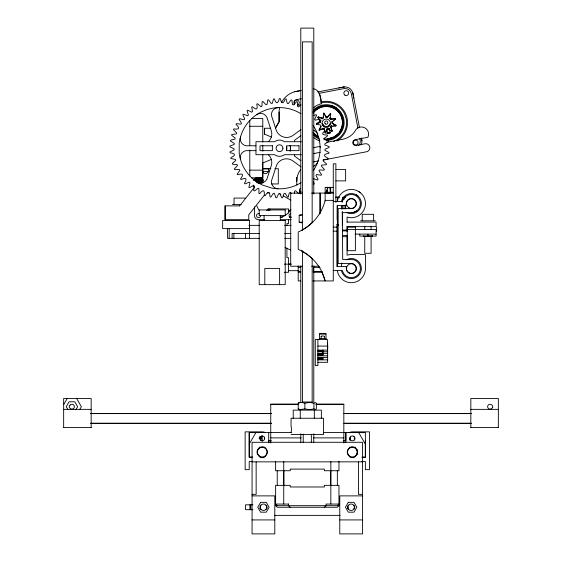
<?xml version="1.0" encoding="UTF-8"?>
<svg xmlns="http://www.w3.org/2000/svg" width="562" height="562" viewBox="0 0 562 562"><rect width="100%" height="100%" fill="white"/><g stroke="black" fill="none" stroke-linecap="round" stroke-linejoin="round"><path stroke-width="0.84" d="M264.266 195.26L248.776 214.803L248.776 219.679L225.102 219.679L225.102 205.875L239.721 205.875M227.554 228.825L227.554 238.358L259.714 238.358M229.177 238.358L229.177 228.825M232.106 238.358L232.106 233.483L259.511 233.483M233.89 238.358L233.89 233.483M245.552 238.358L245.552 233.483M291.629 432.557L249.219 432.621L249.219 457.468L252.563 457.468M249.465 238.358L249.465 225.362M262.784 183.128L262.784 171.993C264.85 175.857 270.238 172.204 268.362 168.67M270.849 168.67L262.784 168.67L262.784 162.987L271.474 159.383M271.488 137.044L264.407 134.107L264.407 128.262L270.743 128.262M288.58 213.012L288.587 208.952L268.25 208.945L268.25 210.56L269.879 208.945L269.879 210.617M268.713 442.364L268.713 432.621M279.672 107.461A21.546 21.546 0 0 0 279.096 111.993L279.096 121.764L275.394 128.262M286.929 248.053L286.929 257.677L288.552 257.677L288.538 272.296L284.288 272.289M286.95 225.313L286.95 223.564L288.573 223.571L288.58 219.51M296.729 177.62L296.771 183.865A12.006 12.006 0 0 0 296.912 184.912M337.179 266.585L337.179 225.362M345.862 442.364L345.862 432.621L345.869 440.741L343.234 440.741M349.964 440.095L350.252 437.166L349.964 440.095L349.964 438.81M354.762 440.095L354.65 437.552L353.582 436.274M357.235 454.546L357.235 452.923M357.235 451.3L357.235 449.67M328.763 129.295L328.531 128.276L328.763 129.295L331.742 131.508L332.135 130.77L330.639 126.801L331.538 125.53L332.072 126.267L335.774 126.043L335.9 125.129L332.205 123.05L332.072 121.49L332.198 123.507L335.9 125.586M316.392 124.321L316.35 123.387L320.361 121.996L320.769 120.486L320.2 120.254L320.762 120.949L320.354 122.453L316.35 123.851L316.392 124.321L320.579 125.01L321.232 126.429L319.061 130.068L319.399 130.405L323.045 128.248L324.464 128.909L325.138 133.096L325.616 133.138L327.105 129.344L325.616 132.674M320.2 120.711L318.001 117.725L318.275 116.882L321.829 117.936L322.237 118.842L323.515 117.95L323.241 116.952L323.522 117.493L322.244 118.385M318.001 117.725L318.275 116.882M319.061 130.068L320.719 126.295L320.719 126.752M319.399 130.405L319.399 129.948M319.75 122.375L319.757 121.912M320.354 122.453L320.361 121.996M320.762 120.949L320.769 120.486M322.237 118.842L321.829 117.936M322.721 128.761L322.721 128.298M323.473 113.25L325.974 116.678L323.937 113.131L323.473 113.25L323.234 117.409M323.93 113.587L323.937 113.131M324.274 129.492L324.464 128.445L324.464 128.909M327.695 116.376L327.555 117.43L326.002 117.289L326.002 116.833L327.562 116.966L330.252 113.693L330.681 114.353L330.252 113.693M327.555 117.43L327.562 116.966M329.88 118.519L330.259 117.577L329.88 118.519L330.983 119.622L335.156 118.842L335.352 119.27L332.065 121.954M332.128 131.234L330.639 126.801M330.983 119.622L329.887 118.055M331.081 127.679L331.088 127.216M331.468 119.256L331.475 118.793L335.156 118.378L335.352 119.27M330.632 127.265L331.538 125.53M331.742 131.508L328.763 128.831M332.198 123.507L332.205 123.05M332.662 121.821L332.669 121.364M332.809 123.535L332.816 123.078M335.156 118.842L335.156 118.378M335.774 126.043L335.9 125.129M294.376 193.37L294.621 191.108L295.605 190.75L298.331 193.384M330.252 118.034L330.681 113.889M258.682 183.142L259.546 177.515L256.609 177.775A5.704 5.704 0 0 0 255.703 178.196L253.617 180.283A5.704 5.704 0 0 1 254.895 178.765L257.642 182.65M327.421 187.75L327.112 193.447M330.33 193.447L330.02 187.75M259.925 437.552L259.813 438.81L260.108 437.166L261.379 436.098L260.649 436.519M341.408 266.802L341.724 263.03M301.035 182.65A40.605 40.605 0 0 1 278.808 188.811L278.099 188.79A40.605 40.605 0 0 1 271.769 188.073L262.356 185.01A40.605 40.605 0 0 1 256.806 181.877L256.223 181.477A40.605 40.605 0 0 1 240.684 160.086L240.48 159.404A40.605 40.605 0 0 1 239.208 153.159L239.208 143.261A40.605 40.605 0 0 1 240.48 137.016L240.684 136.341A40.605 40.605 0 0 1 256.223 114.95L256.806 114.55A40.605 40.605 0 0 1 261.716 111.712L266.964 109.59L272.465 108.22A40.605 40.605 0 0 1 278.099 107.63L278.808 107.609A40.605 40.605 0 0 1 301.035 113.777M258.801 183.17L260.508 177.775L259.546 177.515M313.252 170.686L315.029 167.898A40.605 40.605 0 0 0 317.671 162.102L317.909 161.427A40.605 40.605 0 0 0 317.909 134.992L317.671 134.325A40.605 40.605 0 0 0 315.366 129.148L313.21 125.628M258.913 183.226L261.407 178.196L260.508 177.775A5.704 5.704 0 0 1 262.925 179.468L259.103 183.388M275.499 128.073L279.096 121.764L279.096 111.993M63.654 404.696L67.215 398.521M75.996 409.508L77.619 406.698L74.781 401.774L69.091 401.774L66.253 406.698L67.876 409.508M79.734 409.536L81.371 406.698L76.65 398.521M249.219 444.121L255.865 432.621M318.233 123.064L320.249 119.854L319.771 119.179L315.31 120.163L314.65 119.334L316.61 115.238L316.055 114.627L313.182 115.624M259.475 182.65L262.222 178.765L261.407 178.196M239.672 205.875L254.509 187.111M327.688 116.833L330.245 114.149M266.683 210.56L268.25 208.945M312.648 222.25L306.557 227.329L301.464 230.399M337.341 505.681L338.956 504.058L325.967 504.058L326.143 505.681L324.344 507.254M259.904 506.207L260.944 505.168M265.924 509.341L266.964 508.294L266.964 506.207L265.924 505.168M348.658 505.168L347.611 506.207L347.611 508.294L348.658 509.341M353.631 509.341L354.678 508.294L354.678 506.207L353.631 505.168M325.222 130.749C320.523 133.981 322.686 135.119 327.358 135.013L327.569 135.814L323.965 138.582L324.176 139.629L328.58 140.767L328.7 141.582L324.787 143.907L324.878 144.975L329.121 146.619L329.135 147.448L324.984 149.274L324.941 150.335L328.96 152.499L328.882 153.321C323.185 154.15 322.974 155.786 328.103 158.315L327.927 159.123L323.452 159.945L323.171 160.964L326.564 163.992L326.297 164.771L321.766 165.038L321.359 166.022L324.372 169.443L324.014 170.188L319.483 169.914L318.963 170.841L321.548 174.599L321.099 175.302L316.638 174.48L316.006 175.351L318.127 179.383L317.6 180.03L313.259 178.695M338.956 505.681L337.341 507.254L277.242 507.254L275.626 505.681L275.619 485.35L290.238 485.35L290.238 486.98L324.344 486.98L324.344 485.35L338.963 485.35L338.956 505.681L275.626 505.681M313.575 184.308L314.172 183.739L313.357 181.603M333.203 120.851L335.359 118.814M268.236 141.715L268.889 141.125A10.165 10.165 0 0 0 271.305 130.834L266.88 117.212A6.941 6.941 0 0 0 256.806 114.55M313.919 408.925L309.395 409.656L304.864 408.925L299.448 409.656L298.232 408.925L298.232 403.193L298.879 402.631L301.548 402.469L304.864 403.193L309.395 402.469L313.919 403.193L315.134 402.469L316.35 403.193L316.35 408.925L315.696 409.487L313.919 408.925L313.919 403.193M300.902 104.975L298.577 106.92L297.614 106.485L297.46 101.94L296.68 101.645L293.561 104.961L292.542 104.637L291.861 100.141L291.053 99.945L288.341 103.598L287.308 103.408L286.086 99.017L285.264 98.919C283.241 104.293 281.562 104.146 280.22 98.589L279.391 98.582C277.902 104.026 276.265 104.349 274.347 98.849L273.525 98.94L272.289 103.31L271.242 103.492L268.545 99.811L267.744 100.001L267.027 104.483L266.009 104.785L262.897 101.448L262.124 101.729L261.955 106.26L260.965 106.689L257.487 103.738L256.75 104.11C258.049 109.695 256.595 110.531 252.38 106.654L251.692 107.117L252.584 111.571L251.734 112.203L247.659 110.159L247.027 110.693L248.418 115.027L247.645 115.765L243.381 114.191L242.819 114.803L244.716 118.933L244.034 119.762L239.609 118.708L239.124 119.376L241.498 123.254L240.908 124.174L236.398 123.633L235.998 124.357C240.178 128.262 239.468 129.78 233.792 128.902L233.483 129.667L236.686 132.913L236.335 133.946L231.832 134.444L231.607 135.245L235.183 138.055L234.958 139.102L230.539 140.184L230.413 140.999L234.291 143.401L234.192 144.462L229.935 146.029L229.907 146.858L234.038 148.782L234.066 149.843L230.027 151.909L230.09 152.738C235.71 153.679 236.047 155.316 230.806 157.739L230.975 158.554L235.443 159.418L235.717 160.451L232.275 163.43L232.542 164.216L237.073 164.554L237.473 165.544L234.41 168.909L234.761 169.661L239.321 169.485L239.826 170.419L237.178 174.101L237.614 174.803C243.072 172.963 243.978 174.389 240.536 178.927L241.049 179.573C246.226 177.234 247.449 178.379 244.442 183.324L245.032 183.9L249.24 182.151L250.041 182.847L248.84 187.223L249.493 187.729L253.469 185.495L254.347 186.092L253.673 190.581L254.382 191.003L258.063 188.312L259.005 188.797L258.864 193.335L259.616 193.679C263.142 189.148 264.695 189.745 264.344 195.464L265.138 195.709C268.13 190.897 269.795 191.136 270.041 196.925L270.856 197.079L273.371 193.272L274.425 193.405L275.872 197.705L276.694 197.761L278.738 193.679L279.806 193.686L281.745 197.789L282.574 197.747L284.119 193.454L285.18 193.335L287.596 197.178L288.411 197.037C288.439 195.428 289.423 190.089 291.425 193.525M330.99 119.165L331.475 118.793M328.032 126.274L329.803 124.813L327.344 126.717L324.309 126.281L327.351 126.555M259.173 183.486L263.494 180.283M300.916 129.653L293.947 134.711A11.092 11.092 0 0 1 275.942 129.323L271.516 115.702A6.941 6.941 0 0 1 278.099 107.63M300.874 135.709L294.488 140.345L294.488 141.715M331.742 131.044L332.135 130.77M356.708 210.891L352.908 212.555L342.244 212.696M259.321 183.549L263.149 181.575M300.537 188.537L299.588 189.022L299.63 193.581M332.739 137.339L329.704 138.421M332.318 137.416L329.704 138.266M260.164 183.43L263.367 182.397M298.232 403.193L300.01 402.631M327.098 133.447L330.414 132.555M313.203 88.684C320.136 89.646 320.944 98.371 321.513 103.731L319.328 104.349A19.494 19.494 0 0 0 313.519 107.813M326.557 129.127L327.225 128.944M329.304 128.536L326.557 129.267M330.414 132.695L327.098 133.566M301.618 222.854L299.174 222.194L299.174 215.246L301.618 214.586M327.527 128.789L329.156 128.361M328.531 128.733L327.021 129.134L327.098 129.808M329.107 128.74L326.754 129.365L327.864 133.524L330.217 132.892L329.227 129.176M327.007 133.384L330.259 132.513M327.934 128.754L329.304 128.396M372.416 235.914L365.679 236.314L363.431 235.914L363.431 236.314M327.976 138.526L327.597 138.617L328.433 138.561M338.851 87.932L344.513 86.906M281.527 102.474A21.546 21.546 0 0 1 294.741 91.704L301.33 90.447M317.755 91.943L343.515 87.033M318.914 93.376L343.761 88.634A6.498 6.498 0 0 1 351.362 93.798L357.903 128.073M301.373 98.708L296.265 99.678A2.922 2.922 0 0 0 294.6 104.462M297.361 105.424L300.768 104.771M313.357 147.68L318.464 146.703A2.922 2.922 0 0 1 320.656 147.16M313.603 153.588L319.56 152.45A2.922 2.922 0 0 0 320.284 152.211M313.54 161.863L318.689 160.88M322.946 160.072L366.55 151.754A4.06 4.06 0 0 0 369.782 147.005A4.06 4.06 0 0 0 365.033 143.774L356.259 145.446A2.922 2.922 0 0 1 352.838 143.127A2.922 2.922 0 0 1 355.163 139.706L367.927 137.269A7.187 7.187 0 0 0 364.338 127.546A7.187 7.187 0 0 0 354.762 131.515L354.137 132.442A19.494 19.494 0 0 1 342.687 139.271L329.922 141.708A19.494 19.494 0 0 1 326.543 142.053M294.741 91.704L300.761 90.566M333.561 125.719L335.781 125.586M344 197.95L342.37 197.965L344 197.95L344 199.643M251.523 118.554L262.784 118.554L262.784 142.074M249.788 126.281L262.784 126.281M301.358 141.715L284.274 141.715L283.578 141.174A8.121 8.121 0 0 0 275.457 141.174L274.755 141.715L255.963 141.715L255.963 154.705L274.755 154.705L275.457 155.245A8.121 8.121 0 0 0 283.578 155.245L284.274 154.705L301.358 154.705M255.963 145.776L246.128 145.776A6.941 6.941 0 0 1 240.48 137.016M255.963 150.644L246.128 150.644A6.941 6.941 0 0 0 240.48 159.404M274.853 168.67L278.295 168.67L278.295 183.943L271.404 183.943M268.791 168.874L262.784 168.874L262.784 171.403L268.791 171.403M335.879 169.506L345.623 169.506L345.623 180.873L335.879 180.873M249.788 170.138L262.784 170.138M251.523 177.873L262.784 177.873L262.784 154.353M333.28 187.371L325.159 187.35L325.159 200.971M327.014 187.75L330.414 187.75M325.159 192.246L326.733 192.246M327.421 192.246L330.02 192.246M330.681 192.246L333.28 192.246M267.414 192.878L269.163 192.878M333.28 193.054L311.566 193.138M302.356 193.138L290.709 193.138L290.709 266.226L302.356 266.226M325.159 193.595L330.681 193.595L330.681 187.35M335.879 197.136L339.125 197.136M344 197.136L345.623 197.136M335.879 197.297L339.364 197.297M342.848 197.297L345.461 197.297M245.404 198.077L234.038 198.077L234.038 204.575M333.28 200.367L325.159 200.367A46.667 46.667 0 0 1 298.211 231.958L298.211 249.338A46.632 46.632 0 0 1 325.152 280.923L321.907 271.952L313.125 271.938M333.28 201.533L342.469 201.533L342.764 200.465A9.111 9.111 0 0 1 353.421 194.712A9.111 9.111 0 0 1 360.375 204.638A9.111 9.111 0 0 1 351.32 212.696M232.415 204.575L241.189 204.575M345.623 206.879L345.623 208.502M299.174 215.246L302.504 215.246M264.702 219.679L258.555 219.679A4.06 4.06 0 0 1 254.495 215.618L254.495 206.837M280.508 219.679L291.039 219.679M360.614 220.796L375.233 220.796M347.084 222.095L376.097 222.095L376.097 226.648L347.084 226.648M299.174 222.194L302.504 222.194M336.561 224.716L338.303 224.716M248.931 225.362L259.714 225.362M284.52 225.362L291.109 225.362M338.71 225.524L337.179 225.524L337.179 266.795M333.28 227.132L337.355 227.132L337.355 205.615L346.29 205.615L346.29 203.585A5.037 5.037 0 0 1 351.32 198.548A5.037 5.037 0 0 1 356.357 203.585A5.037 5.037 0 0 1 351.32 208.614L338.169 208.614L338.169 263.515L351.32 263.515A5.037 5.037 0 0 1 356.357 268.552A5.037 5.037 0 0 1 351.32 273.589A5.037 5.037 0 0 1 346.29 268.552L346.29 266.521L337.355 266.521L337.355 231.193L333.28 231.193M347.26 229.57L376.097 229.57L376.097 236.068L359.75 236.068L359.75 234.115M342.49 230.076L347.084 230.076M342.497 230.884L347.899 230.884M284.52 233.483L290.919 233.483M355.072 234.115L376.097 234.115M342.49 235.436L347.499 235.436M342.539 236.714L347.084 236.714L347.084 255.099L351.32 254.403L365.469 254.621L365.469 268.552A14.148 14.148 0 0 1 337.39 271.01M284.772 238.358L290.919 238.358M311.566 266.226L319.04 266.226M298.211 267.364L300.747 267.364M320.101 267.364L313.371 267.364L313.371 271.917L322.609 271.917M333.28 270.596L342.469 270.596L342.764 271.671A9.111 9.111 0 0 0 353.421 277.417A9.111 9.111 0 0 0 360.375 267.491A9.111 9.111 0 0 0 351.32 259.44L342.715 259.44L342.244 211.867M300.747 271.917L298.211 271.917L300.846 271.917M300.818 280.93L298.211 280.93L298.211 265.924M312.985 280.93L333.28 280.93L333.28 163.823L335.879 163.823L335.879 202.453M319.511 333.884L326.009 333.884M319.511 338.429L326.009 338.429M317.888 346.059L327.794 346.115L327.632 347.738M327.632 349.311L327.47 339.567L315.289 339.567L315.289 365.553L317.888 365.553L317.888 339.567M317.888 350.119L327.632 350.119M317.888 350.934L323.164 350.934M317.888 351.749L327.632 351.749M317.888 353.372L327.632 353.372M317.888 354.179L323.164 354.179M317.888 354.994L323.164 354.994L323.164 350.119M317.888 355.809L327.632 355.809M317.888 357.432L327.632 357.432M317.888 358.24L323.164 358.24L323.164 359.055L317.888 359.055M317.888 359.87L327.632 359.87M317.888 362.3L327.632 362.3L327.632 342.813M302.419 401.999L312.163 401.999M298.591 404.162L270.743 404.162L270.743 442.975M315.992 404.162L343.832 404.162L343.832 442.975M270.743 404.324L298.591 404.324M315.992 404.324L343.832 404.324M63.654 409.361L91.163 409.361M470.837 409.361L498.346 409.361M90.819 413.52L271.362 413.52M344.099 413.52L471.181 413.52M90.819 413.597L271.362 413.597M344.099 413.597L471.181 413.597M90.819 423.263L271.362 423.263M344.099 423.263L471.181 423.263M90.819 423.341L271.362 423.341M344.099 423.341L471.181 423.341M63.654 427.443L91.163 427.471M470.837 427.471L498.346 427.443M323.824 432.557L365.356 432.621L365.356 457.468L362.012 457.468M291.046 434.489L323.529 434.489L323.529 418.24L291.046 418.24L291.046 426.368A2.852 0.372 90 0 1 291.425 429.206A2.852 0.372 90 0 1 291.046 432.059M259.7 436.519L262.215 436.519M270.743 437.889L301.197 437.889M313.378 437.889L343.832 437.889M258.984 438.142L261.407 438.142M268.699 440.741L271.341 440.741M259.089 447.24L265.215 447.24M349.367 447.24L355.486 447.24M252.471 456.983L249.219 456.983L249.219 432.621M362.104 456.983L365.356 456.983L365.356 440.741M252.71 461.55L249.219 461.55L249.219 469.67L245.144 469.67L245.144 431.855L262.215 431.855A6.526 6.526 0 0 1 265.482 432.733M361.865 461.55L365.356 461.55L365.356 469.67L369.431 469.67L369.431 431.855L352.36 431.855A6.526 6.526 0 0 0 349.093 432.733M252.064 461.852L362.511 461.852M252.064 494.342L256.146 494.342L256.146 461.852M362.511 494.342L358.437 494.342L358.437 461.852M252.064 495.881L274.804 495.881L274.804 533.9L252.064 533.9L252.064 442.28L362.511 442.28L362.511 533.9L339.771 533.9L339.771 495.881L362.511 495.881M288.608 504.058L275.626 504.058L277.242 505.681M252.984 504.817L245.566 504.817L245.566 509.692L252.984 509.692M274.389 515.375L340.186 515.375M252.064 519.92L274.804 519.92M339.771 519.92L362.511 519.92M288.58 210.567L290.301 210.567M280.073 217.065L282.623 217.065M289.437 217.072L291.158 217.072M289.437 217.178L291.158 217.178M288.545 264.07L291.123 264.07M284.295 264.168L291.123 264.175M288.538 270.68L298.858 270.68M324.703 129.443L320.825 129.197M318.275 117.339L321.829 118.392M298.232 408.925L300.01 409.487M332.135 105.691L336.301 107.785M284.955 247.435L290.519 249.978M301.464 250.891L306.557 253.961L312.648 259.04M331.531 125.986L332.072 126.267M279.426 193.525L280.937 194.41M283.199 195.745L290.758 200.177M358.394 191.333L360.418 192.745M356.357 194.859L357.797 195.864M300.874 160.718L294.488 156.081L294.488 154.705M301.028 166.851L293.568 161.427A10.861 10.861 0 0 0 275.928 167.125L271.516 180.718A6.941 6.941 0 0 0 278.099 188.79M290.238 507.254L288.432 505.681L288.432 504.058L288.608 505.681M268.236 154.705L268.882 155.302A10.193 10.193 0 0 1 271.298 165.614L266.88 179.215A6.941 6.941 0 0 1 256.806 181.877M300.263 191.326L300.86 191.867M262.222 178.765L262.925 179.468M259.904 508.294L260.944 509.341M254.193 179.468L257.466 182.826M318.001 117.268L318.886 118.463M318.654 266.297L319.349 267.364M358.711 432.621L365.356 444.121M322.918 124.146L323.312 124.876M258.197 183.226L255.703 178.196L256.609 177.775L258.309 183.17M352.69 92.47L353.828 98.111M341.408 205.327L341.724 209.113M354.65 437.552L354.798 438.381A2.438 2.438 0 0 1 351.145 440.496A2.438 2.438 0 0 1 351.145 436.274A2.438 2.438 0 0 1 354.798 438.381M324.801 131.192L325.145 132.632M361.492 138.224L361.914 140.816M319.715 94.486L321.513 103.731M352.95 93.44L359.42 127.398M361.457 138.048L361.795 139.819A8.121 8.121 0 0 1 361.064 144.933M359.863 138.357L360.193 140.071A6.498 6.498 0 0 1 358.661 145.607M257.565 177.515L258.436 183.142M325.981 116.222L326.002 117.289M372.416 235.907L372.416 236.307M498.346 427.584L498.346 398.521L470.837 398.521L470.837 427.584M376.645 227.048L376.645 231.762M373.611 220.796L373.611 214.305L362.237 214.305L362.237 220.796M371.089 226.065L371.089 229.577M371.089 236.602L371.089 253.286L364.752 253.286L364.752 236.602M367.92 234.115L367.92 236.068M364.752 226.065L364.752 229.577M354.39 507.254A3.246 3.246 0 0 1 349.522 510.064A3.246 3.246 0 0 1 349.522 504.437A3.246 3.246 0 0 1 354.39 507.254L354.39 508.877M347.899 507.254L347.899 508.877M347.084 222.208L347.084 217.037L348.869 217.515A14.148 14.148 0 0 0 365.258 206.036A14.148 14.148 0 0 0 353.779 189.647A14.148 14.148 0 0 0 337.39 201.126M347.084 226.275L347.084 231.607M345.623 205.256L345.623 208.959M345.461 205.095L345.461 208.558M344 205.573L344 208.973M342.539 211.776L342.539 225.524M342.37 198.85L342.37 202.208M342.37 205.537L342.37 208.895M338.963 461.381L338.963 470.738L324.344 470.738L324.344 469.108L290.238 469.108L290.238 470.738L275.619 470.738L275.619 461.381M337.502 197.95L337.502 201.337M337.341 470.738L337.348 485.35M337.179 205.292L337.179 219.84M330.842 461.381L330.842 504.058M330.737 470.738L330.737 485.35M326.754 191.607L326.761 189.794L326.754 193.468L326.761 192.878M326.009 339.567L326.009 333.807L319.511 333.807L319.511 339.567M324.386 336.329L324.386 338.76M322.356 350.119L322.356 353.372M321.352 418.24L321.352 410.119L293.224 410.119L293.224 418.24M321.134 336.329L321.134 338.76M320.593 193.138L320.593 213.153M319.764 193.138L319.764 214.024M314.32 410.119L314.32 418.24M313.786 194.038L313.786 28.1L300.789 28.1L300.789 194.038M313.786 266.03L313.786 402.118M313.786 433.724L313.786 442.505M312.163 222.601L312.163 41.876L302.419 41.876L302.419 230.497M312.163 258.569L312.163 402.455M311.348 434.138L311.348 442.701M304.864 403.193L304.864 408.925M303.227 434.138L303.227 442.701M302.419 250.673L302.419 402.455M300.789 266.03L300.789 402.118M300.789 433.724L300.789 442.505M300.256 410.119L300.256 418.24M296.729 177.901L296.729 181.315A19.635 19.635 0 0 1 300.768 169.387M283.845 470.738L283.845 485.35M283.74 461.381L283.74 504.058M280.326 215.618L280.326 220.487M279.609 284.646L279.609 268.404L264.8 268.404L264.8 284.646M277.235 470.738L277.242 485.35M268.713 440.285L268.713 442.898M266.683 507.254A3.246 3.246 0 0 1 261.808 510.064A3.246 3.246 0 0 1 261.808 504.437A3.246 3.246 0 0 1 266.683 507.254L266.683 508.877M264.407 128.262L264.407 134.107M264.084 215.618L264.084 220.487M262.784 145.242L262.784 151.185M262.215 435.922L262.215 441.156M261.077 436.519L261.077 440.58M260.185 507.254L260.185 508.877M258.555 177.43L258.555 183.128M257.34 449.67L257.34 454.546M250.743 504.817L250.743 509.692M249.942 504.817L249.942 509.692M249.788 120.359L249.788 145.6M249.788 149.949L249.788 176.061M225.102 205.875L225.102 219.679M91.163 427.584L91.163 398.521L63.654 398.521L63.654 427.584M321.134 336.406A1.623 0.421 0 0 1 322.764 335.985A1.623 0.421 0 0 1 324.386 336.406M346.29 259.827A10.067 10.067 0 0 1 360.572 264.562A10.067 10.067 0 0 1 354.215 278.197A10.067 10.067 0 0 1 341.408 270.301M341.408 201.835A10.067 10.067 0 0 1 354.215 193.932A10.067 10.067 0 0 1 360.572 207.568A10.067 10.067 0 0 1 346.29 212.303M290.687 217.613A2.03 2.03 0 0 1 290.687 213.616M260.585 215.618A2.03 2.03 0 0 1 258.323 217.635A2.03 2.03 0 0 1 256.581 215.148A2.03 2.03 0 0 1 259.251 213.708M290.898 209.626A19.087 19.087 0 0 1 281.323 217.311M259.166 210.321A19.087 19.087 0 0 1 256.862 205.903M343.459 87.04A8.121 8.121 0 0 1 352.957 93.496M320.726 102.017A21.279 21.279 0 0 1 336.919 140.978M294.621 103.612A2.438 2.438 0 0 1 295.949 100.275A2.438 2.438 0 0 1 299.16 101.891A2.438 2.438 0 0 1 297.27 104.946M330.098 123.9A4.06 4.06 0 0 1 329.62 124.848M323.979 125.923A4.06 4.06 0 0 1 323.185 125.221M322.602 124.328A4.06 4.06 0 0 1 322.272 123.324M313.455 110.103A17.865 17.865 0 0 1 342.672 115.498A17.865 17.865 0 0 1 326.508 140.43M319.659 139.165A17.865 17.865 0 0 1 313.252 134.817M313.041 111.789A17.057 17.057 0 0 1 341.921 115.814A17.057 17.057 0 0 1 325.012 139.573M318.598 137.802A17.057 17.057 0 0 1 313.35 133.707M333.709 141.448A20.302 20.302 0 0 0 346.206 118.758L344.541 113.728A20.302 20.302 0 0 0 320.979 102.958M313.132 112.843A16.242 16.235 0.5 0 1 335.83 109.288A16.242 16.235 0.5 0 1 339.392 131.972M337.727 133.904A16.242 16.235 0.5 0 1 334.362 136.482M333.617 136.882A16.242 16.235 0.5 0 1 331.257 137.859M318.12 136.454A16.242 16.235 0.5 0 1 314.762 133.868M330.337 123.507A4.222 4.222 0 0 1 328.37 126.064M325.166 126.485A4.222 4.222 0 0 1 322.181 123.492M313.132 113.215A16.242 16.235 0.5 0 1 333.652 108.318A16.242 16.235 0.5 0 1 341.696 127.82A16.242 16.235 0.5 0 1 323.691 138.807M318.12 136.826A16.242 16.235 0.5 0 1 313.104 132.295M317.671 162.102A6.941 6.941 0 0 1 313.666 166.176M313.666 130.244A6.941 6.941 0 0 1 317.671 134.325M301.035 192.035A12.006 12.006 0 0 1 299.553 190.553M319.862 140.971A19.494 19.494 0 0 1 313.947 137.676M290.217 145.347A11.078 11.078 0 0 1 290.217 151.08M290.027 145.396A10.882 10.882 0 0 1 290.027 151.03M286.578 146.317A7.306 7.306 0 0 1 286.578 150.103M282.897 148.213L282.876 148.804A3.414 3.414 0 0 1 277.642 151.059A3.414 3.414 0 0 1 277.642 145.361A3.414 3.414 0 0 1 282.876 147.616L282.897 148.213M264.653 438.381L264.618 438.81L264.618 437.96L264.653 438.381A2.438 2.438 0 0 1 261 440.496A2.438 2.438 0 0 1 261 436.274A2.438 2.438 0 0 1 264.653 438.381M260.592 502.33L257.747 507.254L260.592 512.179L266.276 512.179L269.121 507.254L266.276 502.33L260.592 502.33M348.3 502.33L345.461 507.254L348.3 512.179L353.99 512.179L356.828 507.254L353.99 502.33L348.3 502.33M70.067 405.125L69.288 405.912L69.288 407.478L70.067 408.265A2.438 2.438 0 0 0 73.608 408.469A2.438 2.438 0 0 0 73.608 404.921A2.438 2.438 0 0 0 70.067 405.132M265.503 455.986L263.859 457.63L260.571 457.63L258.927 455.986A5.114 5.114 0 0 1 258.492 448.56A5.114 5.114 0 0 1 265.938 448.56A5.114 5.114 0 0 1 265.503 455.986M355.648 455.986L354.004 457.63L350.716 457.63L349.072 455.986A5.114 5.114 0 0 1 348.644 448.56A5.114 5.114 0 0 1 356.083 448.56A5.114 5.114 0 0 1 355.648 455.986M492.712 407.478L491.933 408.265A2.438 2.438 0 0 1 488.392 408.469A2.438 2.438 0 0 1 488.392 404.921A2.438 2.438 0 0 1 491.933 405.125L492.712 405.912L492.712 407.478M272.366 145.776L260.023 145.776L260.023 150.644L272.366 150.644L272.366 145.776M299.005 145.776L286.634 145.776L286.634 150.644L299.005 150.644L299.005 145.776M285.201 209.935L259.208 209.935L259.208 215.618L285.201 215.618L285.201 209.935M249.465 220.487L222.65 220.487L222.65 228.608L249.465 228.608L249.465 220.487M285.201 220.487L259.208 220.487L259.208 284.646L285.201 284.646L285.201 220.487M355.381 227.132L347.26 227.132L347.26 250.687L355.381 250.687L355.381 227.132M254.193 186.795L253.202 185.081A5.704 5.704 0 0 0 254.186 186.795M348.89 272.774A4.875 4.875 0 0 0 356.196 268.552A4.875 4.875 0 0 0 348.89 264.33A4.875 4.875 0 0 0 348.89 272.774M349.929 456.33A4.875 4.875 0 0 0 357.235 452.108A4.875 4.875 0 0 0 349.929 447.886A4.875 4.875 0 0 0 349.929 456.33M259.082 455.845A4.875 4.875 0 0 0 267.013 452.958A4.875 4.875 0 0 0 260.55 447.528A4.875 4.875 0 0 0 259.082 455.845M348.89 207.8A4.875 4.875 0 0 0 356.196 203.585A4.875 4.875 0 0 0 348.89 199.362A4.875 4.875 0 0 0 348.89 207.8M344.906 95.133A2.438 2.438 0 0 0 348.7 93.292A2.438 2.438 0 0 0 345.216 90.925A2.438 2.438 0 0 0 344.906 95.133M354.341 144.589A2.438 2.438 0 0 0 358.135 142.755A2.438 2.438 0 0 0 354.65 140.381A2.438 2.438 0 0 0 354.341 144.589M325.349 123.907A1.623 1.623 0 0 0 327.878 122.685A1.623 1.623 0 0 0 325.553 121.104A1.623 1.623 0 0 0 325.349 123.907M324.141 126.886A4.222 4.222 0 0 0 330.477 123.24A4.222 4.222 0 0 0 324.148 119.573A4.222 4.222 0 0 0 324.141 126.886"/></g></svg>
